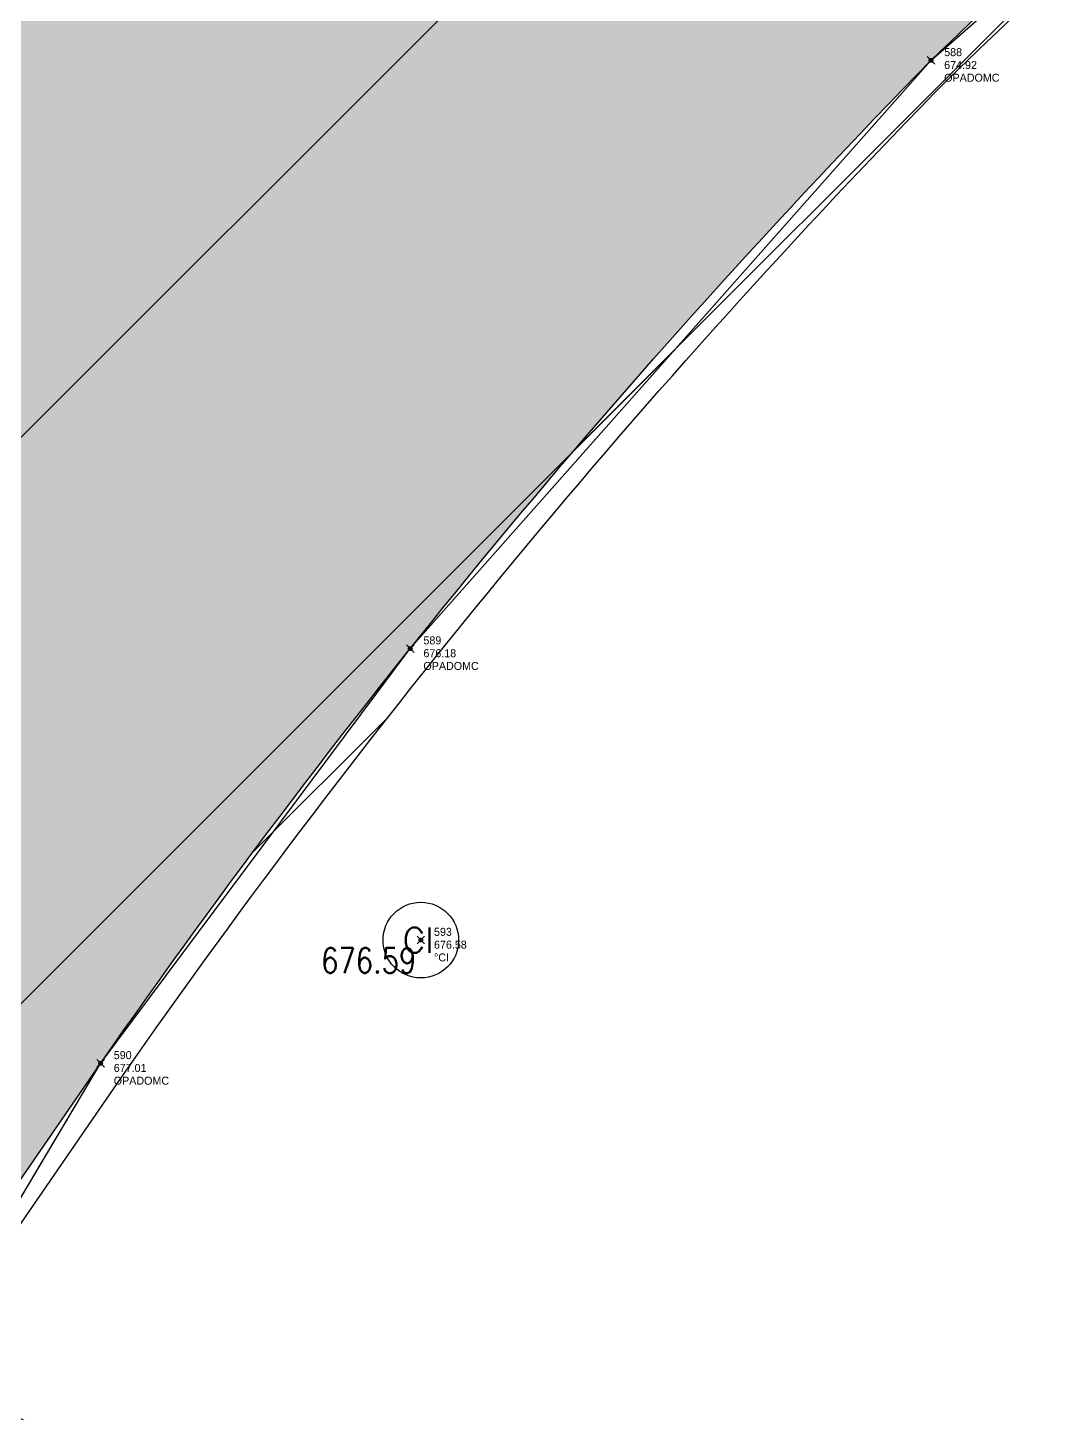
# Model space of a CAD drawing. Extents: x 350769 to 354978, y 6304672 to 6307963.
# Drawn here: x 352614.86 to 352622.91, y 6305524.55 to 6305535.55 of the extents above; entities that cross this region are included whole.
import ezdxf

# ---------------------------------------------------------------- set-up
doc = ezdxf.new("R2010")
doc.units = 0
doc.header["$PDMODE"] = 35
doc.header["$PDSIZE"] = 0.03
doc.linetypes.add('CONTINUOS', pattern=[0])
doc.linetypes.add('JPG_DASHDOT', pattern=[1, 0.5, -0.25, 0, -0.25])
doc.layers.get('0').update_dxf_attribs({"linetype": 'CONTINUOUS'})
for name, color, linetype in [('0-LEVANTAMIENTO 2013.AGO', 3, 'CONTINUOUS'), ('1-LINEA DE EDIFICACION', 2, 'CONTINUOUS'), ('1-MURO', 7, 'CONTINUOUS'), ('1-PAVIMENTO', 161, 'CONTINUOUS'), ('1-VEREDA', 251, 'CONTINUOUS'), ('2-ACHURADO MURO', 9, 'CONTINUOUS'), ('2-ACHURADO RADIER', 9, 'CONTINUOUS'), ('2-ACHURADO VEREDA', 252, 'CONTINUOUS'), ('C-TOPO - BORDE - 3', 7, 'CONTINUOUS'), ('COTA-BLOCK', 4, 'CONTINUOUS'), ('TOP-URB-SOLERAS', 2, 'JPG_DASHDOT'), ('V-NODE - 2013', 4, 'CONTINUOUS'), ('V-NODE-TEXT 2013', 2, 'CONTINUOUS'), ('Z-CI', 253, 'CONTINUOUS')]:
    doc.layers.add(name, color=color, linetype=linetype)
doc.layers.add('0_ASD_TOPOGRAFIA_ELEMENTOS', color=9, linetype='CONTINUOS', lineweight=5, true_color=0xbdbdbd)
doc.styles.add('ROMANS', font='romans.shx', dxfattribs={"width": 0.65})
pattern_1 = [(45, (0, 0), (-2.245064030267288, 2.245064030267288), [])]

# ---------------------------------------------------------------- blocks, each defined once
blk = doc.blocks.new('CI')
at = {"layer": 'Z-CI'}
blk.add_circle((0, 0), 1.2, dxfattribs=at)
at = {"layer": 'Z-CI', "style": 'ROMANS'}
blk.add_text('CI', height=0.8, rotation=359.999999999977, dxfattribs=at).set_placement((-0.5790548566146754, -0.401890331827417))
blk = doc.blocks.new('*U331', base_point=(352622.023, 6305535.286))
at = {"layer": 'V-NODE - 2013', "lineweight": -2}
blk.add_point((352622.023, 6305535.286), dxfattribs=at)
at = {"layer": 'V-NODE-TEXT 2013', "linetype": 'ByBlock', "char_height": 0.0635}
for s, insert, attachment_point in [('588', (352622.1276078644, 6305535.318892135), 7), ('674.92', (352622.1276078644, 6305535.281392136), 1), ('OPADOMC', (352622.1276078644, 6305535.180392136), 1)]:
    blk.add_mtext(s, dxfattribs=dict(at, insert=insert, attachment_point=attachment_point))
blk = doc.blocks.new('*U332', base_point=(352617.893, 6305530.62))
at = {"layer": 'V-NODE - 2013', "lineweight": -2}
blk.add_point((352617.893, 6305530.62), dxfattribs=at)
at = {"layer": 'V-NODE-TEXT 2013', "linetype": 'ByBlock', "char_height": 0.0635}
for s, insert, attachment_point in [('589', (352617.9976078643, 6305530.652892135), 7), ('676.18', (352617.9976078643, 6305530.615392135), 1), ('OPADOMC', (352617.9976078643, 6305530.514392136), 1)]:
    blk.add_mtext(s, dxfattribs=dict(at, insert=insert, attachment_point=attachment_point))
blk = doc.blocks.new('*U333', base_point=(352615.437, 6305527.33))
at = {"layer": 'V-NODE - 2013', "lineweight": -2}
blk.add_point((352615.437, 6305527.33), dxfattribs=at)
at = {"layer": 'V-NODE-TEXT 2013', "linetype": 'ByBlock', "char_height": 0.0635}
for s, insert, attachment_point in [('590', (352615.5416078643, 6305527.362892135), 7), ('677.01', (352615.5416078643, 6305527.325392135), 1), ('OPADOMC', (352615.5416078643, 6305527.224392136), 1)]:
    blk.add_mtext(s, dxfattribs=dict(at, insert=insert, attachment_point=attachment_point))
blk = doc.blocks.new('*U448', base_point=(352617.977, 6305528.308))
at = {"layer": 'V-NODE - 2013', "lineweight": -2}
blk.add_point((352617.977, 6305528.308), dxfattribs=at)
at = {"layer": 'V-NODE-TEXT 2013', "linetype": 'ByBlock', "char_height": 0.0635}
for s, insert, attachment_point in [('593', (352618.0816078644, 6305528.340892135), 7), ('676.58', (352618.0816078644, 6305528.303392136), 1), ('°CI', (352618.0816078644, 6305528.202392136), 1)]:
    blk.add_mtext(s, dxfattribs=dict(at, insert=insert, attachment_point=attachment_point))
blk = doc.blocks.new('*U4577', base_point=(352622.023, 6305535.286))
at = {"layer": 'V-NODE - 2013', "lineweight": -2}
blk.add_point((352622.023, 6305535.286), dxfattribs=at)
at = {"layer": 'V-NODE-TEXT 2013', "linetype": 'ByBlock', "char_height": 0.0635}
for s, insert, attachment_point in [('588', (352622.1276078644, 6305535.318892135), 7), ('674.92', (352622.1276078644, 6305535.281392136), 1), ('OPADOMC', (352622.1276078644, 6305535.180392136), 1)]:
    blk.add_mtext(s, dxfattribs=dict(at, insert=insert, attachment_point=attachment_point))
blk = doc.blocks.new('*U4578', base_point=(352617.893, 6305530.62))
at = {"layer": 'V-NODE - 2013', "lineweight": -2}
blk.add_point((352617.893, 6305530.62), dxfattribs=at)
at = {"layer": 'V-NODE-TEXT 2013', "linetype": 'ByBlock', "char_height": 0.0635}
for s, insert, attachment_point in [('589', (352617.9976078643, 6305530.652892135), 7), ('676.18', (352617.9976078643, 6305530.615392135), 1), ('OPADOMC', (352617.9976078643, 6305530.514392136), 1)]:
    blk.add_mtext(s, dxfattribs=dict(at, insert=insert, attachment_point=attachment_point))
blk = doc.blocks.new('*U4579', base_point=(352615.437, 6305527.33))
at = {"layer": 'V-NODE - 2013', "lineweight": -2}
blk.add_point((352615.437, 6305527.33), dxfattribs=at)
at = {"layer": 'V-NODE-TEXT 2013', "linetype": 'ByBlock', "char_height": 0.0635}
for s, insert, attachment_point in [('590', (352615.5416078643, 6305527.362892135), 7), ('677.01', (352615.5416078643, 6305527.325392135), 1), ('OPADOMC', (352615.5416078643, 6305527.224392136), 1)]:
    blk.add_mtext(s, dxfattribs=dict(at, insert=insert, attachment_point=attachment_point))
blk = doc.blocks.new('*U4706', base_point=(352617.977, 6305528.308))
at = {"layer": 'V-NODE - 2013', "lineweight": -2}
blk.add_point((352617.977, 6305528.308), dxfattribs=at)
at = {"layer": 'V-NODE-TEXT 2013', "linetype": 'ByBlock', "char_height": 0.0635}
for s, insert, attachment_point in [('593', (352618.0816078644, 6305528.340892135), 7), ('676.58', (352618.0816078644, 6305528.303392136), 1), ('°CI', (352618.0816078644, 6305528.202392136), 1)]:
    blk.add_mtext(s, dxfattribs=dict(at, insert=insert, attachment_point=attachment_point))
blk = doc.blocks.new('TOPOGRAFIA')
at = {"layer": '1-LINEA DE EDIFICACION', "true_color": 0xbdbdbd}
h = blk.add_hatch(dxfattribs=at)
h.set_pattern_fill('ANSI31', color=9, scale=0.5)
h.set_pattern_definition([(45, (38000, -3000), (-1.122532015133644, 1.122532015133644), [])])
h.paths.add_polyline_path([(390729.928, 6302527.466), (390731.18, 6302530.418), (390732.103, 6302532.8), (390733.4810000001, 6302536.843), (390734.336, 6302539.708), (390721.512, 6302547.801), (390706.978, 6302544.048), (390698.223, 6302541.424), (390695.338, 6302540.499), (390687.797, 6302537.93), (390665.304, 6302528.744), (390637.663, 6302511.802, 0.0062671385436277), (390633.66, 6302508.665, 0.0186386023513048), (390628.451, 6302504.306, 0.0082999855136582), (390623.24, 6302499.537, 0.1502005972083), (390620.643879299, 6302495.909627266, 0.113045539803802), (390620.422, 6302493.65, 0.1397353144825541), (390621.83, 6302490.308, 0.2164252034018489), (390626.1549999981, 6302488.148, 0.1071660628785294), (390629.248, 6302488.7, -0.0118075861556089), (390646.277, 6302498.327, -0.0290473179997711), (390684.7390000002, 6302516.164, -0.0082902767897761), (390694.531, 6302519.845, -0.0938567527178532), (390702.995, 6302520.829), (390714.362, 6302517.291), (390715.631, 6302516.997, 0.2179158856376019), (390724.5090000003, 6302519.241, 0.0956570562428204), (390727.9359999999, 6302523.282), (390728.932, 6302525.356)])
at = {"layer": '2-ACHURADO MURO', "lineweight": 0, "true_color": 0xbdbdbd}
h = blk.add_hatch(dxfattribs=at)
h.set_pattern_fill('ANSI31', color=9)
h.set_pattern_definition([(45, (38000, -3000), (-2.245064030267288, 2.245064030267288), [])])
h.paths.add_polyline_path([(390626.963, 6302539.914, 0.0041333723721633), (390622.023, 6302535.286, 0.0416622604014768), (390615.437, 6302527.33), (390613.8224606087, 6302524.98711951), (390613.9938800669, 6302524.883406951), (390615.6014107761, 6302527.216117046, -0.041646169702977), (390622.1634743863, 6302535.143594899, -0.0041285780578825), (390627.0953295763, 6302539.763974058, -0.0290040569367919), (390634.302449989, 6302545.164264281), (390634.1920000001, 6302545.331, 0.0290180401213842)])
at = {"layer": '2-ACHURADO RADIER', "lineweight": 0, "true_color": 0xbdbdbd}
h = blk.add_hatch(color=9, dxfattribs=at)
h.dxf.hatch_style = 1
h.paths.add_polyline_path([(390626.963, 6302539.914), (390623.02, 6302544.351, 0.0296231892236106), (390616.979, 6302538.624, 0.0332015902931057), (390609.6550000001, 6302529.504), (390608.8487896063, 6302528.286499532, -0.0014534352263353), (390613.6770000001, 6302525.077, 0.0021584844624845), (390613.8224606088, 6302524.98711951), (390615.437, 6302527.33, -0.0416622604014566), (390622.023, 6302535.286, -0.0041333723721633)])
at = {"layer": '1-MURO', "color": 9, "lineweight": 0, "true_color": 0xbdbdbd, "flags": 128}
for points in [[(390606.819, 6302529.601), (390607.699, 6302530.923, -0.0387140413146712), (390615.411, 6302540.505, -0.0205097282973225), (390621.2580000001, 6302546.188, -18.07685796466941)], [(390606.99, 6302529.475), (390607.87, 6302530.797, -0.0387140413146712), (390615.582, 6302540.379, -0.0205097282973225), (390621.429, 6302546.062, -18.07685796466941)], [(390613.8224606087, 6302524.98711951), (390615.437, 6302527.33, -0.0416622604014782), (390622.023, 6302535.286, -0.0041333723721602), (390626.963, 6302539.914, -0.0290180401212445), (390634.192, 6302545.331)], [(390613.9938800669, 6302524.883406951), (390615.6014107761, 6302527.216117046, -0.0416461697029289), (390622.1634743863, 6302535.143594899, -0.0041285780578891), (390627.0953295763, 6302539.763974058, -0.0290040569367973), (390634.302449989, 6302545.164264281)]]:
    blk.add_lwpolyline(points, format="xyb", dxfattribs=at)
at = {"layer": '1-PAVIMENTO', "color": 9, "lineweight": 0, "true_color": 0xbdbdbd, "flags": 128}
for points in [[(390609.6550000001, 6302529.504, -0.033201590293107), (390616.979, 6302538.624, -0.0296231892236098), (390623.02, 6302544.351, -0.0328985296737225), (390630.358, 6302549.965, -3.682451051933299)], [(390613.8224606088, 6302524.98711951, 0.1293455988440292), (390623.474, 6302522.087, 0.0555700392182281), (390629.4, 6302522.507)]]:
    blk.add_lwpolyline(points, format="xyb", dxfattribs=at)
at = {"layer": '1-VEREDA', "color": 9, "lineweight": 0, "true_color": 0xbdbdbd, "flags": 128}
blk.add_lwpolyline([(390609.612, 6302529.512, -0.0326774564942369), (390616.9810000001, 6302538.692, -0.0243699594502542), (390622.969, 6302544.343, -0.026602210529512), (390630.259, 6302549.942, -21.07102079191205)], format="xyb", dxfattribs=at)
at = {"layer": 'C-TOPO - BORDE - 3', "color": 9, "true_color": 0xbdbdbd, "elevation": 679.37, "flags": 128}
blk.add_lwpolyline([(390630.852, 6302517.681), (390636.674, 6302518.961), (390632.886, 6302523.389), (390629.4, 6302522.507), (390623.474, 6302522.087), (390617.479, 6302523.236), (390613.99, 6302524.897), (390615.437, 6302527.33), (390617.893, 6302530.62), (390622.023, 6302535.286), (390626.046, 6302538.804), (390626.963, 6302539.914), (390630.604, 6302542.806), (390634.192, 6302545.331), (390630.358, 6302549.965), (390630.259, 6302549.942), (390629.8560000001, 6302550.608), (390625.862, 6302547.66), (390622.337, 6302545.095), (390621.429, 6302546.062), (390621.2508501311, 6302546.226488551), (390613.567, 6302555.43)], dxfattribs=at)
at = {"color": 9, "lineweight": 0, "true_color": 0xbdbdbd}
for name, p in [('*U4577', (390622.023, 6302535.286)), ('*U4578', (390617.893, 6302530.62)), ('*U4706', (390617.977, 6302528.308)), ('*U4579', (390615.437, 6302527.33))]:
    blk.add_blockref(name, p, dxfattribs=at)
at = {"layer": 'Z-CI', "color": 9, "lineweight": 0, "true_color": 0xbdbdbd, "xscale": 0.25, "yscale": 0.25, "zscale": 0.25}
blk.add_blockref('CI', (390617.977, 6302528.307999999), dxfattribs=at)
at = {"layer": 'COTA-BLOCK', "color": 9, "lineweight": 0, "true_color": 0xbdbdbd, "style": 'ROMANS', "width": 0.8}
blk.add_text(' 676.59', height=0.2, dxfattribs=at).set_placement((390617.0769999642, 6302528.046000007))

msp = doc.modelspace()

# ---------------------------------------------------------------- hatches: boundary and pattern name
at = {"layer": '0-LEVANTAMIENTO 2013.AGO'}
h = msp.add_hatch(dxfattribs=at)
h.set_pattern_fill('ANSI31', color=256)
h.set_pattern_definition(pattern_1)
h.paths.add_polyline_path([(352622.023, 6305535.286), (352626.046, 6305538.804), (352626.963, 6305539.914), (352634.0297876045, 6305545.527059531), (352630.358, 6305549.965), (352628.3541209938, 6305549.499452351), (352622.2684807165, 6305545.007597685), (352610.9132338931, 6305558.608610505), (352607.838, 6305555.875), (352602.792, 6305550.768), (352599.729, 6305547.296), (352598.4559630131, 6305545.655303225), (352605.4530000006, 6305541.805), (352602.2219999999, 6305538.721000001), (352608.7655873344, 6305533.779750463), (352608.8570000001, 6305528.43), (352613.9962253284, 6305524.907467328), (352616.3710632759, 6305528.900543159)])
at = {"layer": '1-LINEA DE EDIFICACION'}
h = msp.add_hatch(dxfattribs=at)
h.set_pattern_fill('ANSI31', color=256, scale=0.5)
h.set_pattern_definition([(45, (0, 0), (-1.122532015133644, 1.122532015133644), [])])
h.paths.add_polyline_path([(352729.928, 6305527.466), (352731.18, 6305530.418), (352732.103, 6305532.8), (352733.4810000001, 6305536.843), (352734.336, 6305539.708), (352721.512, 6305547.801), (352706.978, 6305544.048), (352698.223, 6305541.424), (352695.338, 6305540.499), (352687.797, 6305537.93), (352665.304, 6305528.744), (352637.663, 6305511.802, 0.0062671385436277), (352633.66, 6305508.665, 0.0186386023513048), (352628.451, 6305504.306, 0.0082999855136582), (352623.24, 6305499.537, 0.1502005972083), (352620.643879299, 6305495.909627266, 0.113045539803802), (352620.422, 6305493.65, 0.1397353144825541), (352621.83, 6305490.308, 0.2164252034018489), (352626.1549999981, 6305488.148, 0.1071660628785294), (352629.248, 6305488.7, -0.0118075861556089), (352646.277, 6305498.327, -0.0290473179997711), (352684.7390000002, 6305516.164, -0.0082902767897761), (352694.531, 6305519.845, -0.0938567527178532), (352702.995, 6305520.829), (352714.362, 6305517.291), (352715.631, 6305516.997, 0.2179158856376019), (352724.5090000003, 6305519.241, 0.0956570562428204), (352727.9359999999, 6305523.282), (352728.932, 6305525.356)])
at = {"layer": '2-ACHURADO MURO'}
h = msp.add_hatch(dxfattribs=at)
h.set_pattern_fill('ANSI31', color=256)
h.set_pattern_definition(pattern_1)
h.paths.add_polyline_path([(352626.963, 6305539.914, 0.0041333723721633), (352622.023, 6305535.286, 0.0416622604014768), (352615.437, 6305527.33), (352613.8224606087, 6305524.98711951), (352613.9938800669, 6305524.883406951), (352615.6014107761, 6305527.216117046, -0.041646169702977), (352622.1634743863, 6305535.143594899, -0.0041285780578825), (352627.0953295763, 6305539.763974058, -0.0290040569367919), (352634.302449989, 6305545.164264281), (352634.1920000001, 6305545.331, 0.0290180401213842)])
at = {"layer": '2-ACHURADO RADIER'}
h = msp.add_hatch(color=256, dxfattribs=at)
h.dxf.hatch_style = 1
h.paths.add_polyline_path([(352626.963, 6305539.914), (352623.02, 6305544.351, 0.0296231892236106), (352616.979, 6305538.624, 0.0332015902931057), (352609.6550000001, 6305529.504), (352608.8487896063, 6305528.286499532, -0.0014534352263353), (352613.6770000001, 6305525.077, 0.0021584844624845), (352613.8224606088, 6305524.98711951), (352615.437, 6305527.33, -0.0416622604014566), (352622.023, 6305535.286, -0.0041333723721633)])
at = {"layer": '2-ACHURADO VEREDA'}
h = msp.add_hatch(dxfattribs=at)
h.set_pattern_fill('ANSI32', color=256, scale=0.09)
h.set_pattern_definition([(45, (0, 0), (-0.6061672881721679, 0.6061672881721679), []), (45, (0.4041117000160739, 0), (-0.6061672881721679, 0.6061672881721679), [])])
h.paths.add_polyline_path([(352778.513, 6305530.641), (352778.682, 6305530.165, 0.3007595365701423), (352781.877, 6305535.88), (352781.4169367487, 6305539.545060242), (352780.967, 6305539.483), (352779.6957734602, 6305548.343635883), (352778.2067668742, 6305548.170730243), (352779.4290520796, 6305539.40398912), (352778.4, 6305538.745), (352779.051, 6305534.166), (352777.12, 6305533.349), (352776.949, 6305533.635), (352767.175, 6305529.661), (352757.695, 6305525.376), (352748.002, 6305520.893), (352737.888, 6305516.144), (352730.032, 6305512.591), (352725.232, 6305511.131), (352711.741, 6305505.751), (352701.822, 6305501.812), (352688.808, 6305496.674), (352675.3780000001, 6305491.326), (352662.77, 6305486.309), (352650.76, 6305481.531), (352641.08, 6305477.675), (352632.611, 6305474.335), (352623.668, 6305470.801), (352617.537, 6305468.424), (352605.764, 6305463.41), (352608.355, 6305461.211), (352618.346, 6305465.146), (352624.871, 6305467.668), (352633.825, 6305471.211), (352642.415, 6305474.593), (352652.307, 6305478.512), (352664.168, 6305483.169), (352676.565, 6305488.051), (352690.331, 6305493.466), (352703.095, 6305498.55), (352713.345, 6305502.582), (352726.41, 6305507.725), (352731.324, 6305509.731), (352740.236, 6305513.341), (352747.826, 6305516.788), (352758.93, 6305522.123), (352768.406, 6305526.356)])

# ---------------------------------------------------------------- linework, layer by layer
at = {"layer": '0-LEVANTAMIENTO 2013.AGO'}
msp.add_lwpolyline([(352607.838, 6305555.875), (352602.792, 6305550.768), (352599.729, 6305547.296), (352598.4559630131, 6305545.655303225), (352605.4530000006, 6305541.805), (352602.2219999999, 6305538.721000001), (352606.0730000005, 6305535.813), (352608.6450000255, 6305532.419999982), (352608.792, 6305532.234000001), (352608.8570000001, 6305528.43), (352613.9962253284, 6305524.907467328), (352615.437, 6305527.33), (352617.893, 6305530.62), (352622.023, 6305535.286), (352626.046, 6305538.804)], dxfattribs=at)
at = {"layer": '1-MURO', "flags": 128}
for points in [[(352606.819, 6305529.601), (352607.699, 6305530.923, -0.0387140413146712), (352615.411, 6305540.505, -0.0205097282973225), (352621.2580000001, 6305546.188, -18.07685796466941)], [(352606.99, 6305529.475), (352607.87, 6305530.797, -0.0387140413146712), (352615.582, 6305540.379, -0.0205097282973225), (352621.429, 6305546.062, -18.07685796466941)], [(352613.8224606087, 6305524.98711951), (352615.437, 6305527.33, -0.0416622604014782), (352622.023, 6305535.286, -0.0041333723721602), (352626.963, 6305539.914, -0.0290180401212445), (352634.192, 6305545.331)], [(352613.9938800669, 6305524.883406951), (352615.6014107761, 6305527.216117046, -0.0416461697029289), (352622.1634743863, 6305535.143594899, -0.0041285780578891), (352627.0953295763, 6305539.763974058, -0.0290040569367973), (352634.302449989, 6305545.164264281)]]:
    msp.add_lwpolyline(points, format="xyb", dxfattribs=at)
at = {"layer": '1-VEREDA', "flags": 128}
msp.add_lwpolyline([(352609.612, 6305529.512, -0.0326774564942369), (352616.9810000001, 6305538.692, -0.0243699594502542), (352622.969, 6305544.343, -0.026602210529512), (352630.259, 6305549.942, -21.07102079191205)], format="xyb", dxfattribs=at)
at = {"layer": 'C-TOPO - BORDE - 3', "elevation": 679.37, "flags": 128}
msp.add_lwpolyline([(352630.852, 6305517.681), (352636.674, 6305518.961), (352632.886, 6305523.389), (352629.4, 6305522.507), (352623.474, 6305522.087), (352617.479, 6305523.236), (352613.99, 6305524.897), (352615.437, 6305527.33), (352617.893, 6305530.62), (352622.023, 6305535.286), (352626.046, 6305538.804), (352626.963, 6305539.914), (352630.604, 6305542.806), (352634.192, 6305545.331), (352630.358, 6305549.965), (352630.259, 6305549.942), (352629.8560000001, 6305550.608), (352625.862, 6305547.66), (352622.337, 6305545.095), (352621.429, 6305546.062), (352621.2508501311, 6305546.226488551), (352613.567, 6305555.43)], dxfattribs=at)
at = {"layer": 'TOP-URB-SOLERAS', "flags": 128}
for points in [[(352609.6550000001, 6305529.504, -0.033201590293107), (352616.979, 6305538.624, -0.0296231892236098), (352623.02, 6305544.351, -0.0328985296737225), (352630.358, 6305549.965, -3.682451051933299)], [(352613.8224606088, 6305524.98711951, 0.1293455988440292), (352623.474, 6305522.087, 0.0555700392182281), (352629.4, 6305522.507)]]:
    msp.add_lwpolyline(points, format="xyb", dxfattribs=at)

# ---------------------------------------------------------------- block references
for name, p in [('*U331', (352622.023, 6305535.286)), ('*U332', (352617.893, 6305530.62)), ('*U448', (352617.977, 6305528.308)), ('*U333', (352615.437, 6305527.33))]:
    msp.add_blockref(name, p)
at = {"layer": 'Z-CI', "xscale": 0.25, "yscale": 0.25, "zscale": 0.25}
msp.add_blockref('CI', (352617.977, 6305528.307999999), dxfattribs=at)

# ---------------------------------------------------------------- texts
at = {"layer": 'COTA-BLOCK', "style": 'ROMANS', "width": 0.8}
msp.add_text(' 676.59', height=0.2, dxfattribs=at).set_placement((352617.0769999642, 6305528.046000007))

# ---------------------------------------------------------------- next in the draw order: block references
at = {"layer": '0_ASD_TOPOGRAFIA_ELEMENTOS', "color": 30, "true_color": 0xf26507}
msp.add_blockref('TOPOGRAFIA', (-38000, 3000), dxfattribs=at)

doc.saveas('drawing.dxf')
